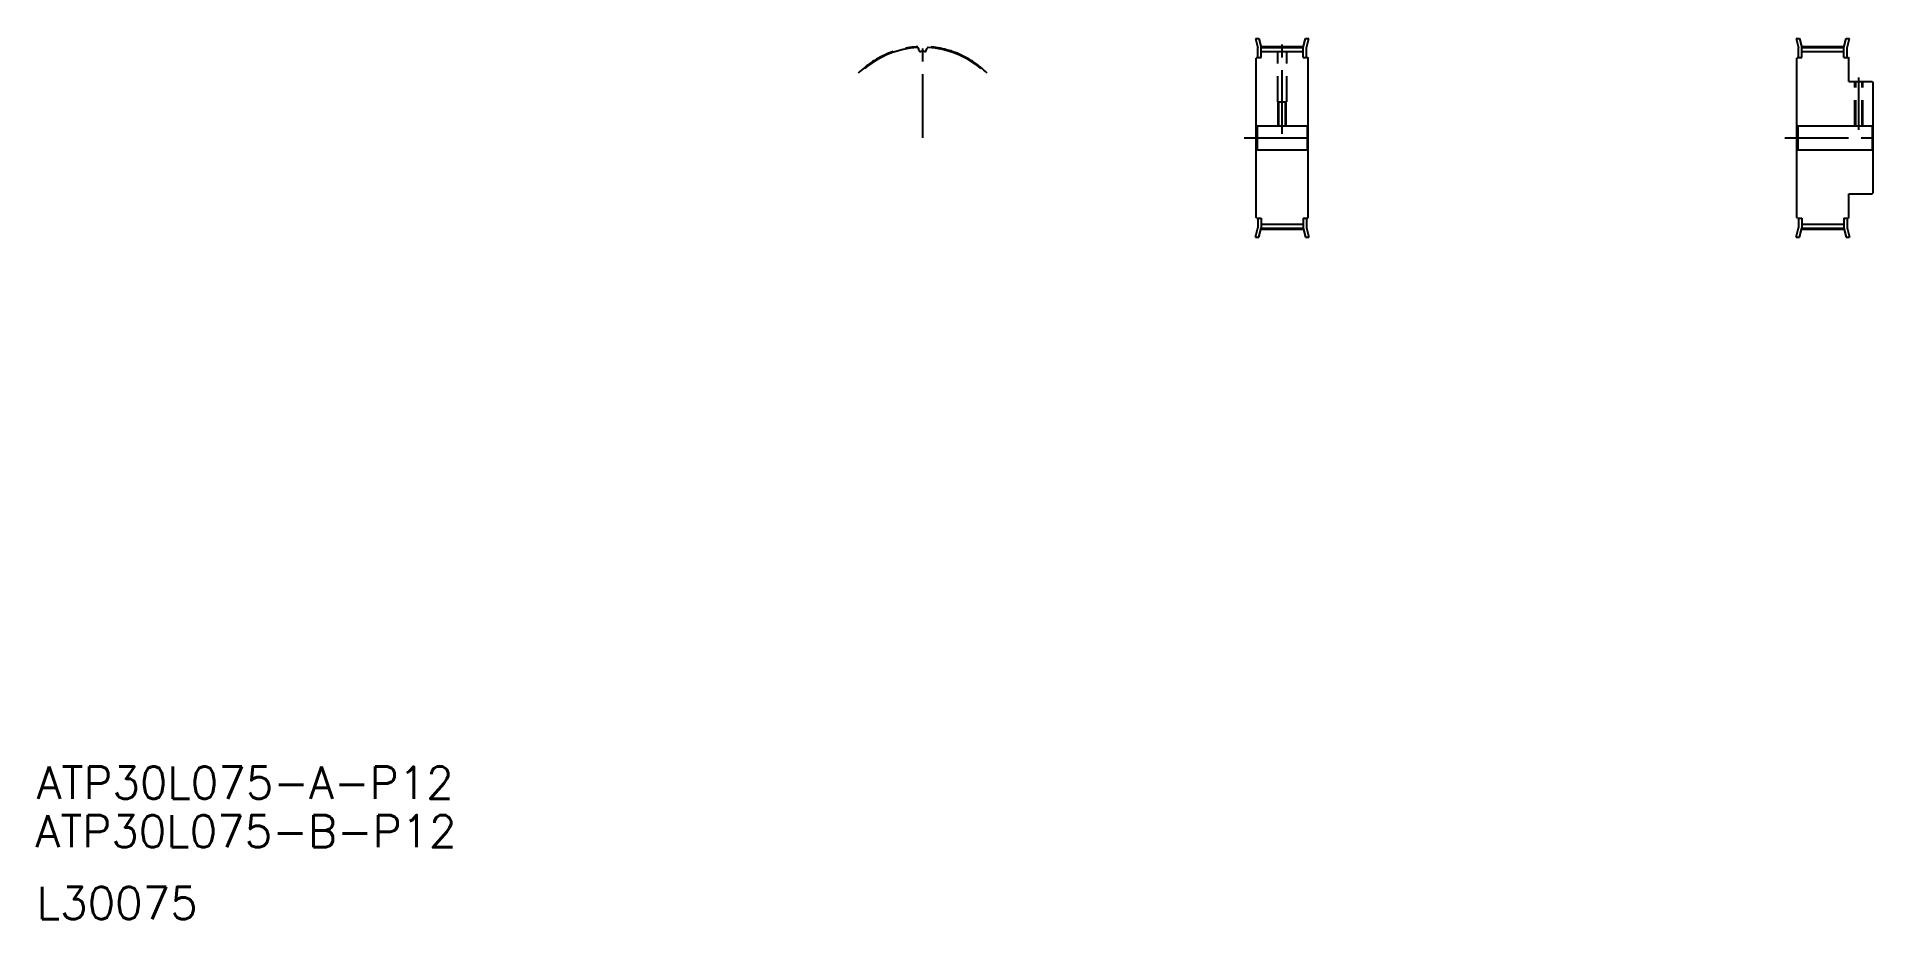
# Model space of a CAD drawing. Extents: x -477 to 444, y -289 to 150.
import ezdxf

# ---------------------------------------------------------------- set-up
doc = ezdxf.new("R2010")
doc.units = 0
doc.linetypes.add('CENTER', pattern=[50.8, 31.75, -6.35, 6.35, -6.35])
doc.linetypes.add('DASHED', pattern=[19.05, 12.7, -6.35])
doc.layers.get('0').update_dxf_attribs({"linetype": 'CONTINUOUS'})
doc.layers.add('CENTER', color=1, linetype='CENTER')
doc.styles.get("Standard").update_dxf_attribs({"font": 'txt', "bigfont": 'BIGFONT'})

msp = doc.modelspace()

# ---------------------------------------------------------------- linework, layer by layer
at = {"color": 7, "linetype": 'CONTINUOUS'}
for p, q in [((130.49, 149.72), (132.15, 149.72)), ((130.49, 149.72), (131.73, 145.11)), ((132.15, 149.72), (133.33, 145.32)), ((154.33, 145.32), (155.5, 149.72)), ((155.5, 149.72), (157.16, 149.72)), ((155.93, 145.11), (157.16, 149.72)), ((399.99, 149.72), (401.65, 149.72)), ((399.99, 149.72), (401.23, 145.11)), ((401.65, 149.72), (402.83, 145.32)), ((423.83, 145.32), (425, 149.72)), ((425, 149.72), (426.66, 149.72)), ((425.43, 145.11), (426.66, 149.72)), ((-37.1, 143.75), (-37.52, 144.9)), ((-33.58, 143.75), (-33.16, 144.9)), ((131.13, 140.22), (130.83, 139.92)), ((130.83, 60.52), (130.83, 139.92)), ((131.13, 140.22), (133.33, 140.22)), ((131.73, 140.22), (131.73, 145.11)), ((133.33, 145.32), (154.33, 145.32)), ((133.33, 140.22), (133.33, 145.32)), ((133.33, 143.19), (154.33, 143.19)), ((154.33, 140.22), (154.33, 145.32)), ((154.33, 140.22), (156.53, 140.22)), ((155.93, 140.22), (155.93, 145.11)), ((156.53, 140.22), (156.83, 139.92)), ((156.83, 60.52), (156.83, 139.92)), ((400.63, 140.22), (400.33, 139.92)), ((400.33, 60.52), (400.33, 139.92)), ((400.63, 140.22), (402.83, 140.22)), ((401.23, 140.22), (401.23, 145.11)), ((402.83, 145.32), (423.83, 145.32)), ((402.83, 140.22), (402.83, 145.32)), ((402.83, 143.19), (423.83, 143.19)), ((423.83, 140.22), (423.83, 145.32)), ((423.83, 140.22), (426.03, 140.22)), ((425.43, 140.22), (425.43, 145.11)), ((426.03, 140.22), (426.33, 139.92)), ((426.33, 128.22), (426.33, 139.92)), ((400.33, 75.52), (400.33, 124.92)), ((426.33, 128.22), (437.83, 128.22)), ((437.83, 128.22), (438.33, 127.72)), ((438.33, 72.72), (438.33, 127.72)), ((130.83, 106.72), (131.33, 106.22)), ((131.33, 106.22), (156.33, 106.22)), ((131.33, 106.22), (131.33, 94.22)), ((156.83, 106.72), (156.33, 106.22)), ((156.33, 106.22), (156.33, 94.22)), ((400.33, 106.72), (400.83, 106.22)), ((400.83, 106.22), (437.83, 106.22)), ((400.83, 106.22), (400.83, 94.22)), ((437.83, 106.22), (438.33, 106.72)), ((437.83, 106.22), (437.83, 94.22)), ((130.83, 93.72), (131.33, 94.22)), ((131.33, 94.22), (156.33, 94.22)), ((156.83, 93.72), (156.33, 94.22)), ((400.33, 93.72), (400.83, 94.22)), ((400.83, 94.22), (437.83, 94.22)), ((437.83, 94.22), (438.33, 93.72)), ((426.33, 72.22), (437.83, 72.22)), ((426.33, 60.52), (426.33, 72.22)), ((437.83, 72.22), (438.33, 72.72)), ((130.49, 50.72), (131.73, 55.34)), ((131.13, 60.22), (130.83, 60.52)), ((131.13, 60.22), (133.33, 60.22)), ((131.73, 60.22), (131.73, 55.34)), ((133.33, 60.22), (133.33, 55.12)), ((133.33, 57.25), (154.33, 57.25)), ((154.33, 60.22), (156.53, 60.22)), ((154.33, 60.22), (154.33, 55.12)), ((155.93, 60.22), (155.93, 55.34)), ((155.93, 55.34), (157.16, 50.72)), ((156.53, 60.22), (156.83, 60.52)), ((399.99, 50.72), (401.23, 55.34)), ((400.63, 60.22), (400.33, 60.52)), ((400.63, 60.22), (402.83, 60.22)), ((401.23, 60.22), (401.23, 55.34)), ((402.83, 60.22), (402.83, 55.12)), ((402.83, 57.25), (423.83, 57.25)), ((423.83, 60.22), (423.83, 55.12)), ((423.83, 60.22), (426.03, 60.22)), ((425.43, 60.22), (425.43, 55.34)), ((425.43, 55.34), (426.66, 50.72)), ((426.03, 60.22), (426.33, 60.52)), ((130.49, 50.72), (132.15, 50.72)), ((132.15, 50.72), (133.33, 55.12)), ((133.33, 55.12), (154.33, 55.12)), ((154.33, 55.12), (155.5, 50.72)), ((155.5, 50.72), (157.16, 50.72)), ((399.99, 50.72), (401.65, 50.72)), ((401.65, 50.72), (402.83, 55.12)), ((402.83, 55.12), (423.83, 55.12)), ((423.83, 55.12), (425, 50.72)), ((425, 50.72), (426.66, 50.72))]:
    msp.add_line(p, q, dxfattribs=at)
at = {"color": 3, "linetype": 'DASHED'}
for p, q in [((141.58, 118.22), (141.58, 143.19)), ((146.08, 118.22), (146.08, 143.19)), ((429.33, 106.22), (429.33, 128.22)), ((429.7, 106.22), (429.7, 128.22)), ((432.95, 106.22), (432.95, 128.22)), ((433.33, 106.22), (433.33, 128.22)), ((141.58, 118.22), (146.08, 118.22)), ((141.83, 106.22), (141.83, 118.22)), ((142.21, 106.22), (142.21, 118.22)), ((145.45, 106.22), (145.45, 118.22)), ((145.83, 106.22), (145.83, 118.22))]:
    msp.add_line(p, q, dxfattribs=at)
at = {"color": 7, "linetype": 'CONTINUOUS'}
for centre, radius, start, end in [((-35.34, 100.22), 45.1, 93.44374, 130), ((-38.02, 144.71), 0.53, 20, 93.44374), ((-36.3, 144.04), 0.86, 200, 271.24748), ((-35.34, 100.22), 42.97, 88.75252, 91.24748), ((-34.39, 144.04), 0.86, 268.75252, 340), ((-32.66, 144.71), 0.53, 86.55626, 160), ((-35.34, 100.22), 45.1, 50, 86.55626)]:
    msp.add_arc(centre, radius, start, end, dxfattribs=at)
at = {"layer": 'CENTER', "color": 1, "linetype": 'CENTER'}
for p, q in [((-35.34, 100.22), (-35.34, 150.5)), ((143.83, 102.22), (143.83, 149.7)), ((133.22, 145.7), (154.43, 145.7)), ((402.72, 145.7), (423.93, 145.7)), ((431.33, 104.22), (431.33, 130.22)), ((124.83, 100.22), (162.83, 100.22)), ((394.33, 100.22), (444.33, 100.22)), ((133.22, 54.74), (154.43, 54.74)), ((402.72, 54.74), (423.93, 54.74))]:
    msp.add_line(p, q, dxfattribs=at)
msp.add_arc((-35.34, 100.22), 45.48, 45, 135, dxfattribs=at)

# ---------------------------------------------------------------- texts
at = {"color": 7, "linetype": 'CONTINUOUS'}
for s, p in [('ATP30L075-A-P12', (-476.99, -229.23)), ('ATP30L075-B-P12', (-477.57, -253.44)), ('L30075', (-476.99, -289.23))]:
    msp.add_text(s, height=16, dxfattribs=at).set_placement(p)

doc.saveas('drawing.dxf')
